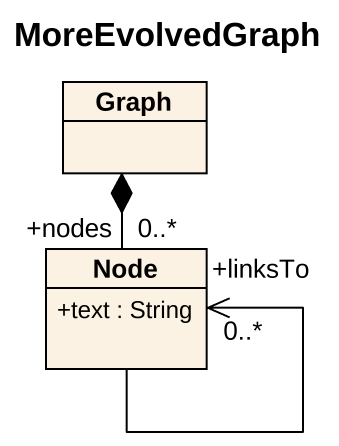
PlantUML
@startuml
title MoreEvolvedGraph
hide circle
hide empty members
skinparam classAttributeIconSize 0
class Graph
class "Node" as Node_ {
  +text : String
}
Graph *-- "+nodes\n0..*" Node_
Node_ --> "+linksTo\n0..*" Node_
@enduml
